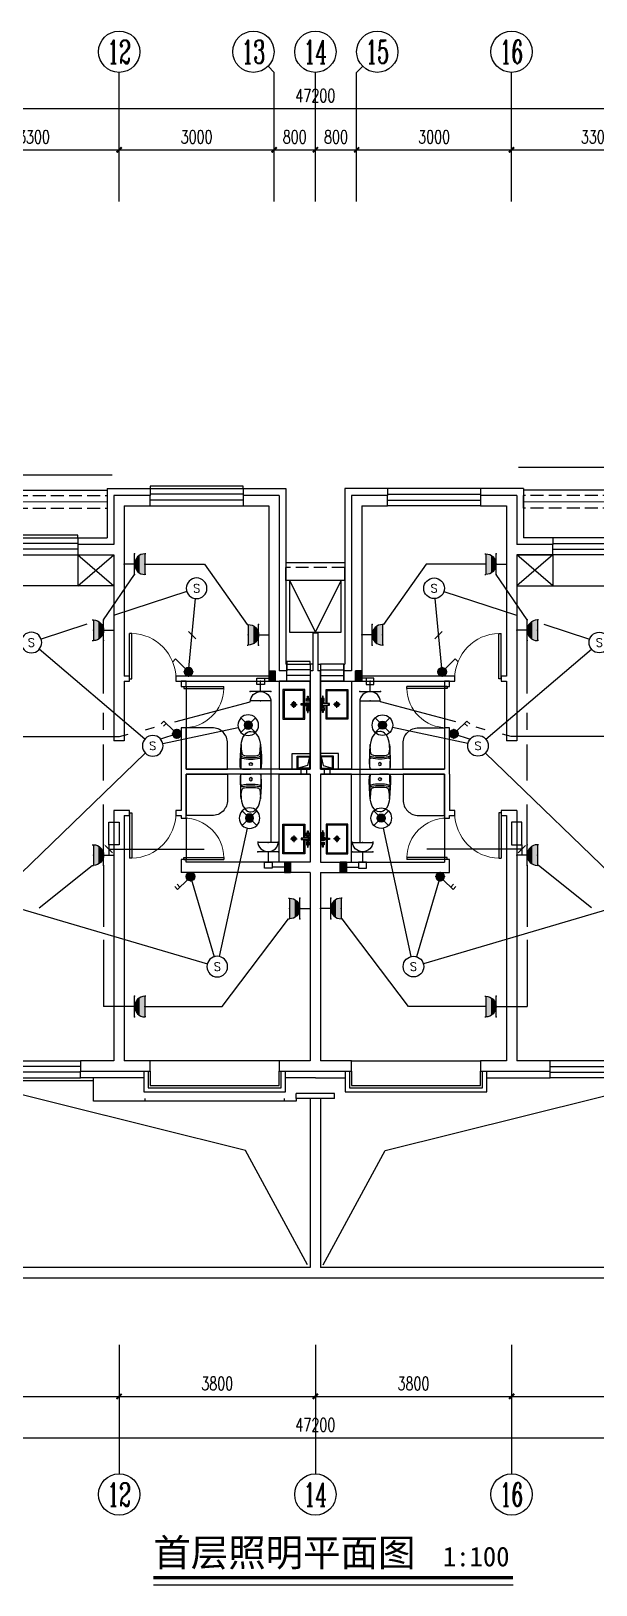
# Model space of a CAD drawing. Extents: x 4483434 to 4539506, y -104156 to -74067.
# Drawn here: x 4505272 to 4516212, y -104156 to -74067 of the extents above; entities that cross this region are included whole.
import ezdxf
from ezdxf.enums import TextEntityAlignment as Align

# ---------------------------------------------------------------- set-up
doc = ezdxf.new("R2010")
doc.units = 0
doc.header["$LTSCALE"] = 1000
doc.header["$MEASUREMENT"] = 0
doc.linetypes.add('DASH', pattern=[0.35, 0.25, -0.1])
for name, color, linetype in [('EQUIP-动力', 3, 'Continuous'), ('EQUIP-照明', 3, 'Continuous'), ('LAYER1', 4, 'Continuous'), ('LAYER2', 7, 'Continuous'), ('LVTRY', 7, 'Continuous'), ('SURFACE', 6, 'Continuous'), ('TEL_TEXT', 7, 'Continuous'), ('图层1', 7, 'Continuous'), ('图层7', 7, 'Continuous'), ('平面线脚剖', 31, 'Continuous'), ('看线', 140, 'Continuous')]:
    doc.layers.add(name, color=color, linetype=linetype)
doc.styles.add('_TCH_AXIS', font='COMPLEX', dxfattribs={"bigfont": 'GBCBIG'})
doc.styles.add('_TCH_DIM_T3', font='SIMPLEX', dxfattribs={"width": 0.705882, "bigfont": 'GBCBIG'})
doc.styles.add('_TEL_ATTDEF', font='simplex.shx', dxfattribs={"width": 0.8, "height": 3, "bigfont": 'hztxt.shx'})
doc.styles.add('_TEL_DIM', font='SIMPLEX', dxfattribs={"width": 0.8, "height": 3.5, "bigfont": 'HZTXT'})
doc.styles.get("Standard").update_dxf_attribs({"font": 'gbenor.shx', "bigfont": 'gbcbig.shx'})
doc.styles.add('宋体1.0', font='')
doc.styles.get('宋体1.0').set_extended_font_data('SimSun')

# ---------------------------------------------------------------- blocks, each defined once
blk = doc.blocks.new('jhgfjhj')
at = {"layer": '平面线脚剖'}
for points in [[(50, 8460), (0, 8460), (0, 7430), (50, 7430)], [(50, 5330), (0, 5330), (0, 4530), (50, 4530)], [(3280, 50), (3280, 0), (4280, 0), (4280, 450)], [(11480, 450), (11480, 400), (12680, 400), (12680, 450)], [(20580, 50), (20580, 0), (19580, 0), (19580, 450)], [(23510, 50), (23510, 0), (23280, 0), (23280, 50)]]:
    blk.add_lwpolyline(points, dxfattribs=at)
blk.add_lwpolyline([(50, 880), (0, 880), (0, 1680), (50, 1680)], close=True, dxfattribs=at)
at = {"layer": '看线', "color": 11}
for points in [[(3480, 11860), (3480, 11910), (1680, 11910), (1680, 11860)], [(7780, 11860), (7780, 11910), (8580, 11910), (8580, 11860)], [(16380, 11860), (16380, 11910), (15580, 11910), (15580, 11860)], [(22480, 11860), (22480, 11910), (20680, 11910), (20680, 11860)], [(4880, 10910), (4880, 10960), (6580, 10960), (6580, 10910)], [(19280, 10910), (19280, 10960), (17580, 10960), (17580, 10910)], [(23780, 8460), (23780, 8510), (23330, 8510), (23330, 8460)], [(50, 7330), (0, 7330), (0, 6730), (50, 6730)], [(50, 6030), (0, 6030), (0, 5430), (50, 5430)], [(0, 880), (0, 0), (3280, 0)], [(11480, 400), (4280, 400)], [(12680, 400), (19580, 400)], [(23280, 0), (20580, 0)]]:
    blk.add_lwpolyline(points, dxfattribs=at)
blk = doc.blocks.new('20190804-秦皇岛紫金湾$0$紫金湾户型平面08.02$0$rhedjrjedj')
at = {"layer": 'LVTRY'}
for p, q in [((36762, 108552, 0), (36789, 108637, 0)), ((36789, 108637, 0), (36817, 108684, 0)), ((36817, 108684, 0), (36852, 108723, 0)), ((36852, 108723, 0), (36881, 108743, 0)), ((36881, 108743, 0), (36918, 108756, 0)), ((36918, 108756, 0), (36942, 108758, 0)), ((36942, 108758, 0), (36988, 108749, 0)), ((36988, 108749, 0), (37025, 108728, 0)), ((37025, 108728, 0), (37059, 108694, 0)), ((37059, 108694, 0), (37091, 108644, 0)), ((37091, 108644, 0), (37113, 108587, 0)), ((36736, 108183, 0), (36755, 108497, 0)), ((36755, 108497, 0), (36762, 108552, 0)), ((37113, 108587, 0), (37125, 108529, 0)), ((37125, 108529, 0), (37128, 108503, 0)), ((37128, 108503, 0), (37137, 108422, 0)), ((37137, 108422, 0), (37146, 108285, 0)), ((36738, 108066, 0), (36736, 108183, 0)), ((36751, 108039, 0), (36738, 108066, 0)), ((36778, 108028, 0), (36751, 108039, 0)), ((37105, 108028, 0), (36778, 108028, 0)), ((36778, 108028, 0), (36942, 108028, 0)), ((37105, 108028, 0), (36942, 108028, 0)), ((37133, 108039, 0), (37105, 108028, 0)), ((37145, 108066, 0), (37133, 108039, 0)), ((37148, 108175, 0), (37145, 108066, 0)), ((37145, 108066, 0), (37145, 108066, 0)), ((37146, 108285, 0), (37148, 108175, 0))]:
    blk.add_line(p, q, dxfattribs=at)
blk.add_circle((36942, 108124, 0), 29.6, dxfattribs=at)
for centre, radius, start, end in [((41058, 108225, 0), 4312, 176.3006, 182.4712), ((37855, 108497, 0), 1100, 179.6519, 188.297), ((36826, 108349, 0), 60, 190.4701, 264.6079), ((37057, 108349, 0), 60, 275.3921, 349.5299), ((36028, 108497, 0), 1100, 351.703, 0.3481), ((32825, 108225, 0), 4312, 357.5288, 3.6994), ((36763, 108221, 0), 18.2, 73.3813, 156.4724), ((36770, 108246, 0), 24.1, 62.2033, 161.9404), ((36918, 108822, 0), 602, 255.6185, 272.2533), ((36918, 108802, 0), 552, 255.6185, 272.4575), ((36950, 109661, 0), 1378, 264.6079, 269.6591), ((36933, 109661, 0), 1378, 270.3409, 275.3921), ((36965, 108802, 0), 552, 267.5425, 284.3815), ((36965, 108822, 0), 602, 267.7467, 284.3815), ((37114, 108246, 0), 24.1, 18.0596, 117.7967), ((37120, 108221, 0), 18.2, 23.5276, 106.6187)]:
    blk.add_arc(centre, radius, start, end, dxfattribs=at)
blk = doc.blocks.new('20190804-秦皇岛紫金湾$0$紫金湾户型平面08.02$0$A$C7AA55481')
for points in [[(0, 0), (0, 350), (300, 350), (300, 0)], [(0, 0), (0, 250), (250, 250), (250, 0)], [(15, 15), (15, 235), (235, 235), (235, 15)]]:
    blk.add_lwpolyline(points, close=True)
blk.add_lwpolyline([(235, 15), (68, 54), (15, 235)])
blk = doc.blocks.new('YQB08132737')
at = {"layer": 'LVTRY'}
for p, q in [((-67, 211), (59, 211)), ((-4, 147), (-4, 274))]:
    blk.add_line(p, q, dxfattribs=at)
for points in [[(13, 421), (288, 421), (288, 0), (-288, 0), (-288, 421), (-16, 421)], [(13, 400), (266, 400), (266, 21), (-266, 21), (-266, 400), (-16, 400)], [(13, 449), (31, 449), (31, 519), (-35, 519), (-35, 449), (-16, 449)], [(13, 454), (26, 454), (26, 513), (-30, 513), (-30, 454), (-16, 454)]]:
    blk.add_lwpolyline(points, dxfattribs=at)
for points in [[(-160, 490), (-87, 490), (-87, 477), (-160, 477)], [(-63, 510), (-63, 459), (-118, 459), (-118, 510)], [(13, 354), (13, 496), (-16, 496), (-16, 354)], [(60, 510), (60, 459), (114, 459), (114, 510)], [(156, 490), (84, 490), (84, 477), (156, 477)]]:
    blk.add_lwpolyline(points, close=True, dxfattribs=at)
for centre, radius in [((-94, 483, 0), 6.49), ((-1, 367), 8.4), ((90, 483, 0), 6.49), ((-4, 211), 42.1), ((-4, 211), 23.7)]:
    blk.add_circle(centre, radius, dxfattribs=at)
blk = doc.blocks.new('_ArchTick')
at = {"color": 0, "linetype": 'ByBlock', "const_width": 0.4}
blk.add_lwpolyline([(-0.5, -0.5), (0.5, 0.5)], dxfattribs=at)
blk = doc.blocks.new('$equip$00001238')
for p, q in [((0.497, 0.95), (-0.497, 0.95)), ((0.5, 0.5), (-0.5, 0.5)), ((0, 0.5), (0, 0))]:
    blk.add_line(p, q)
blk.add_arc((0, 1), 0.5, 180, 0)
for p in [(0, 0.95), (-0.5, 0.5), (0, 0), (0.5, 0.5)]:
    blk.add_point(p)
at = {"flags": 9}
blk.add_attdef('A', (0, 0), '', height=0.00002, dxfattribs=at)
blk = doc.blocks.new('M')
at = {"layer": 'LAYER2', "color": 3}
for p, q in [((768307, 402424), (768307, 402544)), ((768307, 402544), (768457, 402544)), ((768457, 402424), (768307, 402424)), ((768457, 402544), (768457, 402424))]:
    blk.add_line(p, q, dxfattribs=at)
blk = doc.blocks.new('$equip$00001838')
blk.add_circle((0, 0), 0.5)
at = {"color": 7, "style": '_TEL_DIM'}
blk.add_attdef('$TEXT$', text='', height=0.4, dxfattribs=at).set_placement((0, 0), align=Align.MIDDLE_CENTER)
at = {"color": 7, "style": '_TEL_DIM', "flags": 1}
blk.add_attdef('A', text='', height=0.00002, dxfattribs=at).set_placement((0, 0), align=Align.MIDDLE_CENTER)
blk = doc.blocks.new('$equip$00001149')
for p, q in [((-0.354, 0.354), (0.354, -0.354)), ((0.354, 0.354), (-0.354, -0.354))]:
    blk.add_line(p, q)
for radius in [0.5, 0.2]:
    blk.add_circle((0, 0), radius)
for points in [[(-0.173, 0.1), (0.173, 0.1), (-0.2, 0), (0.2, 0)], [(-0.173, -0.1), (0.173, -0.1), (-0.2, 0), (0.2, 0)], [(-0.1, 0.173), (0.1, 0.173), (-0.173, 0.1), (0.173, 0.1)], [(0, 0.2), (0, 0.2), (-0.1, 0.173), (0.1, 0.173)], [(-0.1, -0.173), (0.1, -0.173), (-0.173, -0.1), (0.173, -0.1)], [(0, -0.2), (0, -0.2), (-0.1, -0.173), (0.1, -0.173)]]:
    blk.add_solid(points)
at = {"flags": 9}
blk.add_attdef('A', (0, 0), '', height=0.00002, dxfattribs=at)
blk = doc.blocks.new('$equip$00001962')
for p, q in [((0.147, 0.356), (0.625, 0.833)), ((0.625, 0.833), (0.766, 0.692))]:
    blk.add_line(p, q)
blk.add_circle((0, 0.208), 0.208)
for p in [(-0.208, 0.208), (0, 0.417), (0, 0), (0.208, 0.208)]:
    blk.add_point(p)
for points in [[(-0.18, 0.313), (0.18, 0.313), (-0.208, 0.208), (0.208, 0.208)], [(-0.18, 0.104), (0.18, 0.104), (-0.208, 0.208), (0.208, 0.208)], [(-0.104, 0.389), (0.104, 0.389), (-0.18, 0.313), (0.18, 0.313)], [(-0.104, 0.028), (0.104, 0.028), (-0.18, 0.104), (0.18, 0.104)], [(0, 0.417), (0, 0.417), (-0.104, 0.389), (0.104, 0.389)], [(0, 0), (0, 0), (-0.104, 0.028), (0.104, 0.028)]]:
    blk.add_solid(points)
at = {"layer": 'TEL_TEXT', "style": '_TEL_DIM', "flags": 1}
blk.add_attdef('A', text='', height=0.00002, dxfattribs=at).set_placement((0, 0), align=Align.MIDDLE_CENTER)
blk = doc.blocks.new('$equip$00001963')
for p, q in [((0.147, 0.356), (0.625, 0.833)), ((0.625, 0.833), (0.766, 0.692)), ((0.512, 0.72), (0.653, 0.579))]:
    blk.add_line(p, q)
blk.add_circle((0, 0.208), 0.208)
for p in [(-0.208, 0.208), (0, 0.417), (0, 0), (0.208, 0.208)]:
    blk.add_point(p)
for points in [[(-0.18, 0.313), (0.18, 0.313), (-0.208, 0.208), (0.208, 0.208)], [(-0.18, 0.104), (0.18, 0.104), (-0.208, 0.208), (0.208, 0.208)], [(-0.104, 0.389), (0.104, 0.389), (-0.18, 0.313), (0.18, 0.313)], [(-0.104, 0.028), (0.104, 0.028), (-0.18, 0.104), (0.18, 0.104)], [(0, 0.417), (0, 0.417), (-0.104, 0.389), (0.104, 0.389)], [(0, 0), (0, 0), (-0.104, 0.028), (0.104, 0.028)]]:
    blk.add_solid(points)
at = {"layer": 'TEL_TEXT', "style": '_TEL_DIM', "flags": 1}
blk.add_attdef('A', text='', height=0.00002, dxfattribs=at).set_placement((0, 0), align=Align.MIDDLE_CENTER)
blk = doc.blocks.new('$equip$00001237')
for p, q in [((-0.5, 1.05), (-0.5, 1)), ((-0.5, 1), (0.5, 1)), ((0.5, 1.05), (0.5, 1)), ((0.5, 0.5), (-0.5, 0.5)), ((0, 0.5), (0, 0))]:
    blk.add_line(p, q)
blk.add_arc((0, 1), 0.5, 180, 0)
for p in [(0, 1), (-0.5, 0.5), (0, 0), (0.5, 0.5)]:
    blk.add_point(p)
for points in [[(0.433, 0.75), (-0.433, 0.75), (0.5, 1), (-0.5, 1)], [(0.25, 0.567), (-0.25, 0.567), (0.433, 0.75), (-0.433, 0.75)], [(0, 0.5), (0, 0.5), (0.25, 0.567), (-0.25, 0.567)]]:
    blk.add_solid(points)
at = {"flags": 9}
blk.add_attdef('A', (0, 0), '', height=0.00002, dxfattribs=at)
blk = doc.blocks.new('$TCHSYS$WIN2D')
for p, q in [((-0.5, 0.5), (0.5, 0.5)), ((0.5, 0.167), (-0.5, 0.167)), ((0.5, -0.167), (-0.5, -0.167)), ((-0.5, -0.5), (0.5, -0.5))]:
    blk.add_line(p, q)
blk = doc.blocks.new('$TCHSYS$DOOR2D')
for p, q in [((0.45, 0.975), (0.5, 0.975)), ((0.45, 0), (0.45, 0.975)), ((0.5, 0), (0.5, 0.975)), ((0.5, 0), (0.45, 0))]:
    blk.add_line(p, q)
at = {"lineweight": 13}
blk.add_arc((0.475, 0), 0.975, 91.4693, 180, dxfattribs=at)
blk = doc.blocks.new('20190804-秦皇岛紫金湾$0$紫金湾户型平面08.02$0$$WINLIB2D$00000001')
at = {"color": 0}
for points in [[(-0.5, 0.5), (-0.5, -0.5)], [(-0.5, 0.5), (0.5, 0.5)], [(0.5, 0.167), (-0.5, 0.167)], [(0.5, -0.5), (0.5, 0.5)], [(0.5, -0.167), (-0.5, -0.167)], [(-0.5, -0.5), (0.5, -0.5)]]:
    blk.add_lwpolyline(points, dxfattribs=at)

msp = doc.modelspace()

# ---------------------------------------------------------------- hatches: boundary and pattern name
at = {"layer": '图层1'}
for points in [[(4509878, -86658), (4509998, -86658), (4509998, -86458), (4509878, -86458)], [(4511678, -86658), (4511558, -86658), (4511558, -86458), (4511678, -86458)], [(4510178, -90358), (4510298, -90358), (4510298, -90158), (4510178, -90158)], [(4511378, -90358), (4511258, -90358), (4511258, -90158), (4511378, -90158)]]:
    msp.add_hatch(color=7, dxfattribs=at).paths.add_polyline_path(points)

# ---------------------------------------------------------------- linework, layer by layer
at = {"color": 7}
for p, q in [((4506978, -77367), (4506978, -74867)), ((4509861, -74750), (4509978, -74867)), ((4509978, -77367), (4509978, -74867)), ((4510778, -77367), (4510778, -74867)), ((4511695, -74750), (4511578, -74867)), ((4511578, -77367), (4511578, -74867)), ((4514578, -77367), (4514578, -74867)), ((4487178, -75567), (4534378, -75567)), ((4506978, -77367), (4506978, -76117)), ((4506978, -77367), (4506978, -76117)), ((4509978, -77367), (4509978, -76117)), ((4509978, -77367), (4509978, -76117)), ((4510778, -77367), (4510778, -76117)), ((4510778, -77367), (4510778, -76117)), ((4511578, -77367), (4511578, -76117)), ((4511578, -77367), (4511578, -76117)), ((4514578, -77367), (4514578, -76117)), ((4514578, -77367), (4514578, -76117)), ((4503678, -76367), (4506978, -76367)), ((4506978, -76367), (4509978, -76367)), ((4509978, -76367), (4510778, -76367)), ((4510778, -76367), (4511578, -76367)), ((4511578, -76367), (4514578, -76367)), ((4514578, -76367), (4517878, -76367)), ((4507578, -83058), (4506878, -83058)), ((4506878, -83058), (4506878, -84008)), ((4507078, -83258), (4507578, -83258)), ((4507078, -83258), (4507078, -84108)), ((4507578, -83258), (4507578, -83058)), ((4510078, -83058), (4509378, -83058)), ((4509378, -83058), (4509378, -83258)), ((4509378, -83258), (4509878, -83258)), ((4509878, -83258), (4509878, -86558)), ((4510078, -83058), (4510078, -86458)), ((4512178, -83058), (4511478, -83058)), ((4511478, -83058), (4511478, -86458)), ((4511678, -83258), (4512178, -83258)), ((4511678, -83258), (4511678, -86558)), ((4512178, -83258), (4512178, -83058)), ((4514678, -83058), (4513978, -83058)), ((4513978, -83058), (4513978, -83258)), ((4513978, -83258), (4514478, -83258)), ((4514478, -83258), (4514478, -84108)), ((4514678, -83058), (4514678, -84008)), ((4506878, -84008), (4506178, -84008)), ((4506178, -84008), (4506178, -84208)), ((4506178, -84808), (4506878, -84208)), ((4506178, -84208), (4506878, -84808)), ((4506178, -84208), (4506178, -84808)), ((4506178, -84208), (4506878, -84208)), ((4506878, -84208), (4506878, -86558)), ((4507078, -84108), (4507078, -86558)), ((4514478, -84108), (4514478, -86558)), ((4515378, -84008), (4514678, -84008)), ((4515378, -84808), (4514678, -84208)), ((4515378, -84208), (4514678, -84808)), ((4514678, -84208), (4515378, -84208)), ((4514678, -84208), (4514678, -86558)), ((4515378, -84208), (4515378, -84008)), ((4515378, -84208), (4515378, -84808)), ((4510208, -84358), (4511348, -84358)), ((4510728, -85728), (4510728, -86458)), ((4510828, -85728), (4510728, -85728)), ((4510828, -85728), (4510828, -86458)), ((4506878, -86558), (4506878, -87808)), ((4507178, -86558), (4507078, -86558)), ((4507178, -86658), (4507178, -86558)), ((4509878, -86558), (4508078, -86558)), ((4508078, -86558), (4508078, -86658)), ((4510228, -86458), (4510078, -86458)), ((4510228, -86658), (4510228, -86458)), ((4510728, -86458), (4510678, -86458)), ((4510678, -86458), (4510678, -86658)), ((4510878, -86458), (4510828, -86458)), ((4510878, -86658), (4510878, -86458)), ((4511478, -86458), (4511328, -86458)), ((4511328, -86458), (4511328, -86658)), ((4513478, -86558), (4511678, -86558)), ((4513478, -86658), (4513478, -86558)), ((4514478, -86558), (4514378, -86558)), ((4514378, -86558), (4514378, -86658)), ((4514678, -86558), (4514678, -87808)), ((4507078, -86658), (4507178, -86658)), ((4507078, -86658), (4507078, -87808)), ((4508078, -86658), (4509978, -86658)), ((4508178, -86658), (4508178, -86758)), ((4508278, -86658), (4508178, -86658)), ((4508178, -86758), (4508278, -86758)), ((4508278, -86758), (4508278, -86658)), ((4508278, -86758), (4508278, -87558)), ((4509978, -86658), (4510228, -86658)), ((4510678, -86658), (4510678, -88358)), ((4510878, -86658), (4510878, -88358)), ((4511328, -86658), (4511578, -86658)), ((4511578, -86658), (4513478, -86658)), ((4513278, -86658), (4513278, -86758)), ((4513378, -86658), (4513278, -86658)), ((4513278, -86758), (4513278, -87558)), ((4513278, -86758), (4513378, -86758)), ((4513378, -86758), (4513378, -86658)), ((4514378, -86658), (4514478, -86658)), ((4514478, -86658), (4514478, -87808)), ((4508278, -87558), (4508178, -87558)), ((4508178, -87558), (4508178, -88458)), ((4508278, -88358), (4508278, -87558)), ((4513378, -87558), (4513278, -87558)), ((4513278, -87558), (4513278, -88358)), ((4513378, -88458), (4513378, -87558)), ((4507078, -87808), (4506878, -87808)), ((4514678, -87808), (4514478, -87808)), ((4508178, -88458), (4508178, -89158)), ((4510678, -88358), (4508278, -88358)), ((4510678, -88458), (4508278, -88458)), ((4508278, -88458), (4508278, -89258)), ((4510498, -88358), (4510498, -88458)), ((4510608, -88358), (4510608, -88458)), ((4510678, -88458), (4510678, -90158)), ((4510878, -88358), (4513278, -88358)), ((4510878, -88458), (4513278, -88458)), ((4510878, -88458), (4510878, -90158)), ((4510948, -88358), (4510948, -88458)), ((4511058, -88358), (4511058, -88458)), ((4513278, -88458), (4513278, -89258)), ((4513378, -88458), (4513378, -89158)), ((4507178, -89158), (4506878, -89158)), ((4506878, -89158), (4506878, -94008)), ((4507078, -89258), (4507178, -89258)), ((4507078, -89258), (4507078, -94008)), ((4507178, -89258), (4507178, -89158)), ((4508178, -89158), (4508078, -89158)), ((4508078, -89158), (4508078, -89258)), ((4508078, -89258), (4508178, -89258)), ((4508178, -89258), (4508178, -89308)), ((4508178, -89308), (4508278, -89308)), ((4508278, -89308), (4508278, -89258)), ((4508278, -89308), (4508278, -90108)), ((4513278, -89258), (4513278, -89308)), ((4513278, -89308), (4513278, -90108)), ((4513278, -89308), (4513378, -89308)), ((4513478, -89158), (4513378, -89158)), ((4513378, -89258), (4513478, -89258)), ((4513378, -89308), (4513378, -89258)), ((4513478, -89258), (4513478, -89158)), ((4514678, -89158), (4514378, -89158)), ((4514378, -89158), (4514378, -89258)), ((4514378, -89258), (4514478, -89258)), ((4514478, -89258), (4514478, -94008)), ((4514678, -89158), (4514678, -94008)), ((4508278, -90108), (4508178, -90108)), ((4508178, -90108), (4508178, -90358)), ((4508278, -90158), (4508278, -90108)), ((4510678, -90158), (4508278, -90158)), ((4510878, -90158), (4513278, -90158)), ((4513378, -90108), (4513278, -90108)), ((4513278, -90108), (4513278, -90158)), ((4513378, -90358), (4513378, -90108)), ((4510678, -90358), (4508178, -90358)), ((4510678, -90358), (4510678, -94008)), ((4510878, -90358), (4513378, -90358)), ((4510878, -90358), (4510878, -94008)), ((4506878, -94008), (4506228, -94008)), ((4506228, -94008), (4506228, -94208)), ((4507578, -94008), (4507078, -94008)), ((4507578, -94208), (4507578, -94008)), ((4510078, -94008), (4507578, -94008)), ((4510678, -94008), (4510078, -94008)), ((4510078, -94008), (4510078, -94208)), ((4511478, -94008), (4510878, -94008)), ((4511478, -94208), (4511478, -94008)), ((4511478, -94008), (4513978, -94008)), ((4514478, -94008), (4513978, -94008)), ((4513978, -94008), (4513978, -94208)), ((4515328, -94008), (4514678, -94008)), ((4515328, -94208), (4515328, -94008)), ((4506228, -94208), (4506978, -94208)), ((4506978, -94208), (4507578, -94208)), ((4510078, -94208), (4510778, -94208)), ((4510778, -94208), (4511478, -94208)), ((4513978, -94208), (4514578, -94208)), ((4514578, -94208), (4515328, -94208)), ((4511148, -94638), (4510408, -94638)), ((4510408, -94738), (4510408, -94638)), ((4511148, -94738), (4510408, -94738)), ((4510678, -94738), (4510678, -98008)), ((4510878, -94738), (4510678, -94738)), ((4510878, -94738), (4510878, -98008)), ((4511148, -94738), (4511148, -94638)), ((4510678, -98008), (4502140, -98008)), ((4519416, -98008), (4510878, -98008)), ((4502140, -98208), (4510778, -98208)), ((4510778, -98208), (4519416, -98208)), ((4506978, -99505), (4506978, -102005)), ((4506978, -99505), (4506978, -100755)), ((4506978, -99505), (4506978, -100755)), ((4510778, -99505), (4510778, -102005)), ((4510778, -99505), (4510778, -100755)), ((4510778, -99505), (4510778, -100755)), ((4514578, -99505), (4514578, -102005)), ((4514578, -99505), (4514578, -100755)), ((4514578, -99505), (4514578, -100755)), ((4502178, -100505), (4506978, -100505)), ((4506978, -100505), (4510778, -100505)), ((4510778, -100505), (4514578, -100505)), ((4514578, -100505), (4519378, -100505)), ((4487178, -101305), (4534378, -101305))]:
    msp.add_line(p, q, dxfattribs=at)
at = {"color": 7, "linetype": 'DASH'}
for p, q in [((4503908, -83058), (4506748, -83058)), ((4503908, -83308), (4506748, -83308)), ((4506748, -83058), (4506748, -83308)), ((4517648, -83058), (4514808, -83058)), ((4514808, -83308), (4514808, -83058)), ((4517648, -83308), (4514808, -83308)), ((4511348, -84458), (4510208, -84458)), ((4510208, -84708), (4510208, -84458)), ((4511348, -84708), (4511348, -84458)), ((4511348, -84708), (4510208, -84708))]:
    msp.add_line(p, q, dxfattribs=at)
at = {"color": 7}
for points in [[(4503908, -82958), (4506748, -82958)], [(4517648, -82958), (4514808, -82958)], [(4510278, -84708), (4510778, -85708), (4511278, -84708)], [(4510628, -97958), (4509424, -95743), (4503978, -94388)], [(4507458, -94208), (4507458, -94608), (4510198, -94608), (4510198, -94208)], [(4507538, -94208), (4507538, -94528), (4510118, -94528), (4510118, -94208)], [(4507578, -94208), (4507578, -94488), (4510078, -94488), (4510078, -94208)], [(4510928, -97958), (4512132, -95743), (4517578, -94388)], [(4511358, -94208), (4511358, -94608), (4514098, -94608), (4514098, -94208)], [(4511438, -94208), (4511438, -94528), (4514018, -94528), (4514018, -94208)], [(4511478, -94208), (4511478, -94488), (4513978, -94488), (4513978, -94208)], [(4507641, -104156), (4514609, -104156)]]:
    msp.add_lwpolyline(points, dxfattribs=at)
for points, const_width in [([(4503908, -83183), (4506748, -83183)], 20), ([(4517648, -83183), (4514808, -83183)], 20), ([(4507641, -104016), (4514609, -104016)], 70)]:
    msp.add_lwpolyline(points, dxfattribs=dict(at, const_width=const_width))
for points in [[(4506878, -84208), (4506878, -84808), (4503678, -84808), (4503678, -84208)], [(4514678, -84208), (4514678, -84808), (4517878, -84808), (4517878, -84208)], [(4510278, -85708), (4511278, -85708), (4511278, -84708), (4510278, -84708)], [(4510678, -86658), (4510078, -86658), (4510078, -88358), (4510678, -88358)], [(4510878, -86658), (4511478, -86658), (4511478, -88358), (4510878, -88358)], [(4510678, -90158), (4510078, -90158), (4510078, -88458), (4510678, -88458)], [(4510878, -90158), (4511478, -90158), (4511478, -88458), (4510878, -88458)]]:
    msp.add_lwpolyline(points, close=True, dxfattribs=at)
for points in [[(4508278, -88358), (4509078, -88358), (4509078, -87858, 0.414214), (4508778, -87558), (4508278, -87558), (4508278, -88358)], [(4513278, -88358), (4512478, -88358), (4512478, -87858, -0.414214), (4512778, -87558), (4513278, -87558), (4513278, -88358)], [(4508278, -88458), (4509078, -88458), (4509078, -88958, -0.414214), (4508778, -89258), (4508278, -89258), (4508278, -88458)], [(4513278, -88458), (4512478, -88458), (4512478, -88958, 0.414214), (4512778, -89258), (4513278, -89258), (4513278, -88458)]]:
    msp.add_lwpolyline(points, format="xyb", dxfattribs=at)
for centre in [(4506978, -74467), (4509578, -74467), (4510778, -74467), (4511978, -74467), (4514578, -74467), (4506978, -102405), (4510778, -102405), (4514578, -102405)]:
    msp.add_circle(centre, 400, dxfattribs=at)
at = {"layer": 'SURFACE'}
for p, q in [((4506748, -82928), (4507578, -82928)), ((4506748, -82928), (4506748, -83878)), ((4507578, -82928), (4507578, -83058)), ((4509378, -82928), (4509378, -83058)), ((4509378, -82928), (4510208, -82928)), ((4510208, -82928), (4510208, -86328)), ((4512178, -82928), (4511348, -82928)), ((4511348, -82928), (4511348, -86328)), ((4512178, -82928), (4512178, -83058)), ((4513978, -82928), (4513978, -83058)), ((4514808, -82928), (4513978, -82928)), ((4514808, -82928), (4514808, -83878)), ((4506178, -83878), (4506178, -84008)), ((4506178, -83878), (4506748, -83878)), ((4515378, -83878), (4514808, -83878)), ((4515378, -83878), (4515378, -84008)), ((4510228, -86328), (4510208, -86328)), ((4510228, -86328), (4510228, -86458)), ((4510678, -86328), (4510678, -86458)), ((4510728, -86328), (4510678, -86328)), ((4510828, -86328), (4510878, -86328)), ((4510878, -86328), (4510878, -86458)), ((4511328, -86328), (4511328, -86458)), ((4511328, -86328), (4511348, -86328)), ((4506228, -94338), (4506228, -94208)), ((4506978, -94338), (4506228, -94338)), ((4507458, -94338), (4506978, -94338)), ((4510778, -94338), (4510198, -94338)), ((4510778, -94338), (4511358, -94338)), ((4514098, -94338), (4514578, -94338)), ((4514578, -94338), (4515328, -94338)), ((4515328, -94338), (4515328, -94208))]:
    msp.add_line(p, q, dxfattribs=at)
at = {"layer": 'TEL_TEXT', "color": 0}
for p, q in [((4506842, -82669), (4502703, -82669)), ((4514714, -82514), (4518853, -82514)), ((4508319, -85695), (4508461, -85836)), ((4513237, -85695), (4513095, -85836)), ((4506707, -89835), (4506849, -89977)), ((4506778, -89906), (4508622, -89906)), ((4514778, -89906), (4512934, -89906)), ((4514849, -89835), (4514707, -89977))]:
    msp.add_line(p, q, dxfattribs=at)
at = {"layer": '图层1', "color": 4}
for p, q in [((4507478, -84390), (4508633, -84390)), ((4508633, -84390), (4509458, -85558)), ((4512923, -84390), (4512098, -85558)), ((4514078, -84390), (4512923, -84390)), ((4506678, -85471), (4507278, -84590)), ((4514878, -85471), (4514278, -84590)), ((4508288, -84920), (4506885, -85380)), ((4508321, -86474), (4508459, -85057)), ((4513235, -86474), (4513097, -85057)), ((4513268, -84920), (4514671, -85380)), ((4506354, -85555), (4505468, -85845)), ((4515202, -85555), (4516088, -85845)), ((4507476, -87778), (4505430, -86037)), ((4506678, -86894), (4506678, -85871)), ((4514080, -87778), (4516126, -86037)), ((4514878, -86894), (4514878, -85871)), ((4509793, -86598), (4509878, -86598)), ((4511763, -86598), (4511678, -86598)), ((4508059, -87444), (4509518, -87058)), ((4509918, -87058), (4509918, -89778)), ((4511638, -87058), (4511638, -89778)), ((4513497, -87444), (4512038, -87058)), ((4506678, -87597), (4506678, -87269)), ((4507486, -87595), (4507664, -87548)), ((4507823, -87866), (4509283, -87550)), ((4513733, -87866), (4512273, -87550)), ((4514070, -87595), (4513892, -87548)), ((4514878, -87597), (4514878, -87269)), ((4503278, -87728), (4506985, -87728)), ((4506985, -87728), (4507153, -87683)), ((4508095, -87677), (4507780, -87778)), ((4513461, -87677), (4513776, -87778)), ((4514571, -87728), (4514403, -87683)), ((4518278, -87728), (4514571, -87728)), ((4504672, -90769), (4507484, -88047)), ((4506678, -88577), (4506678, -87883)), ((4516884, -90769), (4514072, -88047)), ((4514878, -88577), (4514878, -87883)), ((4506678, -89823), (4506678, -89046)), ((4514878, -89823), (4514878, -89046)), ((4508920, -91987), (4509461, -89503)), ((4512636, -91987), (4512095, -89503)), ((4506778, -89825), (4506778, -90023)), ((4514778, -89825), (4514778, -90023)), ((4505430, -91047), (4506458, -90223)), ((4506678, -90223), (4506678, -91413)), ((4510178, -90258), (4509940, -90258)), ((4511378, -90258), (4511616, -90258)), ((4514878, -90223), (4514878, -91413)), ((4516126, -91047), (4515098, -90223)), ((4508361, -90441), (4508821, -91991)), ((4513195, -90441), (4512735, -91991)), ((4504720, -90964), (4508686, -92127)), ((4516836, -90964), (4512870, -92127)), ((4508972, -92958), (4510258, -91258)), ((4512584, -92958), (4511298, -91258)), ((4506678, -91663), (4506678, -92958)), ((4514878, -91663), (4514878, -92958)), ((4507078, -92958), (4506678, -92958)), ((4507478, -92958), (4508972, -92958)), ((4514078, -92958), (4512584, -92958)), ((4514478, -92958), (4514878, -92958))]:
    msp.add_line(p, q, dxfattribs=at)
at = {"layer": '图层1', "color": 7}
for p, q in [((4509878, -86458), (4509878, -86658)), ((4509878, -86458), (4509998, -86458)), ((4509878, -86458), (4509998, -86458)), ((4509998, -86658), (4509998, -86458)), ((4509998, -86458), (4509998, -86658)), ((4511558, -86658), (4511558, -86458)), ((4511678, -86458), (4511558, -86458)), ((4511558, -86458), (4511558, -86658)), ((4511678, -86458), (4511558, -86458)), ((4511678, -86458), (4511678, -86658)), ((4509878, -86658), (4509998, -86658)), ((4509878, -86658), (4509998, -86658)), ((4511678, -86658), (4511558, -86658)), ((4511678, -86658), (4511558, -86658)), ((4510178, -90158), (4510178, -90358)), ((4510178, -90158), (4510298, -90158)), ((4510178, -90158), (4510298, -90158)), ((4510298, -90358), (4510298, -90158)), ((4510298, -90158), (4510298, -90358)), ((4511258, -90358), (4511258, -90158)), ((4511378, -90158), (4511258, -90158)), ((4511258, -90158), (4511258, -90358)), ((4511378, -90158), (4511258, -90158)), ((4511378, -90158), (4511378, -90358)), ((4510178, -90358), (4510298, -90358)), ((4510178, -90358), (4510298, -90358)), ((4511378, -90358), (4511258, -90358)), ((4511378, -90358), (4511258, -90358))]:
    msp.add_line(p, q, dxfattribs=at)
at = {"layer": '图层7', "color": 3}
for p, q in [((4506778, -89825), (4506778, -89385)), ((4506778, -89385), (4506978, -89385)), ((4506978, -89385), (4506978, -89825)), ((4514778, -89385), (4514578, -89385)), ((4514578, -89385), (4514578, -89825)), ((4514778, -89825), (4514778, -89385)), ((4506978, -89825), (4506778, -89825)), ((4514578, -89825), (4514778, -89825))]:
    msp.add_line(p, q, dxfattribs=at)

# ---------------------------------------------------------------- block references
at = {"color": 7}
for name, p, xscale, yscale, zscale in [('_ArchTick', (4506978, -76367), 100, 100, 100), ('_ArchTick', (4509978, -76367), 100, 100, 100), ('_ArchTick', (4510778, -76367), 100, 100, 100), ('_ArchTick', (4511578, -76367), 100, 100, 100), ('_ArchTick', (4514578, -76367), 100, 100, 100), ('$TCHSYS$WIN2D', (4505328, -84043), 1700, -330, 330), ('$TCHSYS$DOOR2D', (4513928, -89208), 900, -900, 100), ('_ArchTick', (4506978, -100505), 100, 100, 100), ('_ArchTick', (4510778, -100505), 100, 100, 100), ('_ArchTick', (4514578, -100505), 100, 100, 100)]:
    msp.add_blockref(name, p, dxfattribs=dict(at, xscale=xscale, yscale=yscale, zscale=zscale))
for name, p, xscale, yscale, zscale, rotation in [('_ArchTick', (4506978, -76367), 100, 100, 100, 180), ('_ArchTick', (4509978, -76367), 100, 100, 100, 180), ('_ArchTick', (4510778, -76367), 100, 100, 100, 180), ('_ArchTick', (4511578, -76367), 100, 100, 100, 180), ('_ArchTick', (4514578, -76367), 100, 100, 100, 180), ('$TCHSYS$WIN2D', (4508478, -83093), 1800, -330, 330, 359.9999999999978), ('$TCHSYS$WIN2D', (4513078, -83093), 1800, 330, 330, 180.0000000000022), ('$TCHSYS$WIN2D', (4516228, -84043), 1700, 330, 330, 180), ('$TCHSYS$DOOR2D', (4507628, -86608), 900, -900, 100, 180.0000000001645), ('$TCHSYS$DOOR2D', (4513928, -86608), 900, 900, 100, 359.9999999998355), ('20190804-秦皇岛紫金湾$0$紫金湾户型平面08.02$0$$WINLIB2D$00000001', (4510453, -86493), -450, 330, 330, 179.9999999998583), ('20190804-秦皇岛紫金湾$0$紫金湾户型平面08.02$0$$WINLIB2D$00000001', (4511103, -86493), -450, -330, 330, 1.417398e-10), ('$TCHSYS$DOOR2D', (4508228, -87158), -800, 800, 100, 270.0000000004447), ('$TCHSYS$DOOR2D', (4513328, -87158), -800, -800, 100, 269.9999999995257), ('$TCHSYS$DOOR2D', (4507628, -89208), 900, 900, 100, 180), ('$TCHSYS$DOOR2D', (4508228, -89708), 800, 800, 100, 270.0000000011205), ('$TCHSYS$DOOR2D', (4513328, -89708), 800, -800, 100, 269.9999999988794), ('$TCHSYS$WIN2D', (4505003, -94173), -2450.000313242039, -330, 330, 179.9999999999115), ('$TCHSYS$WIN2D', (4516553, -94173), -2450.000313242039, 330, 330, 8.8481e-11), ('_ArchTick', (4506978, -100505), 100, 100, 100, 180), ('_ArchTick', (4510778, -100505), 100, 100, 100, 180), ('_ArchTick', (4514578, -100505), 100, 100, 100, 180)]:
    msp.add_blockref(name, p, dxfattribs=dict(at, xscale=xscale, yscale=yscale, zscale=zscale, rotation=rotation))
for name, p in [('jhgfjhj', (4486898, -94788)), ('20190804-秦皇岛紫金湾$0$紫金湾户型平面08.02$0$rhedjrjedj', (4472586, -196386, 0))]:
    msp.add_blockref(name, p, dxfattribs=at)
at = {"color": 7, "xscale": -1}
for name, p, rotation in [('YQB08132737', (4510150, -87104), 270), ('20190804-秦皇岛紫金湾$0$紫金湾户型平面08.02$0$rhedjrjedj', (4472586, 19570, 0), 180)]:
    msp.add_blockref(name, p, dxfattribs=dict(at, rotation=rotation))
at = {"color": 7}
for name, p, rotation in [('YQB08132737', (4511406, -87104), 90), ('20190804-秦皇岛紫金湾$0$紫金湾户型平面08.02$0$rhedjrjedj', (4548970, 19570, 0), 180), ('YQB08132737', (4510150, -89712), 270)]:
    msp.add_blockref(name, p, dxfattribs=dict(at, rotation=rotation))
at = {"color": 7, "extrusion": (0, 0, -1), "zscale": -1}
msp.add_blockref('20190804-秦皇岛紫金湾$0$紫金湾户型平面08.02$0$rhedjrjedj', (-4548970, -196386, 0), dxfattribs=at)
at = {"color": 7, "extrusion": (0, 0, -1), "xscale": -1, "zscale": -1, "rotation": 270}
msp.add_blockref('20190804-秦皇岛紫金湾$0$紫金湾户型平面08.02$0$A$C7AA55481', (-4510678, -88358), dxfattribs=at)
at = {"color": 7, "extrusion": (0, 0, -1), "zscale": -1}
for name, p, rotation in [('20190804-秦皇岛紫金湾$0$紫金湾户型平面08.02$0$A$C7AA55481', (-4510878, -88358), 90), ('YQB08132737', (-4511406, -89712), 270)]:
    msp.add_blockref(name, p, dxfattribs=dict(at, rotation=rotation))
at = {"layer": 'EQUIP-动力', "color": 4, "yscale": 400, "zscale": 400}
for name, p, xscale, rotation in [('$equip$00001237', (4507078, -84390), 400, 270), ('$equip$00001237', (4514478, -84390), -400, 90), ('$equip$00001237', (4506878, -85671), -400, 90), ('$equip$00001237', (4509878, -85758), -400, 90), ('$equip$00001237', (4511678, -85758), 400, 270), ('$equip$00001237', (4514678, -85671), 400, 270), ('$equip$00001238', (4509718, -86658), -400, 180), ('$equip$00001238', (4511838, -86658), 400, 180), ('$equip$00001237', (4506878, -90023), -400, 90), ('$equip$00001237', (4514678, -90023), 400, 270), ('$equip$00001237', (4510678, -91058), -400, 90), ('$equip$00001237', (4510878, -91058), 400, 270), ('$equip$00001237', (4507078, -92958), 400, 270), ('$equip$00001237', (4514478, -92958), -400, 90)]:
    msp.add_blockref(name, p, dxfattribs=dict(at, xscale=xscale, rotation=rotation))
for p, xscale in [((4509863, -90158), 400), ((4511693, -90158), -400)]:
    msp.add_blockref('$equip$00001238', p, dxfattribs=dict(at, xscale=xscale))
at = {"layer": 'EQUIP-照明', "color": 4}
ref = msp.add_blockref('$equip$00001838', (4508478, -84858), dxfattribs=dict(at, xscale=-400, yscale=400, zscale=400))
ref.add_attrib('$TEXT$', 'S', dxfattribs={"layer": '0', "color": 7, "height": 160, "style": '_TEL_ATTDEF'}).set_placement((4508478, -84858), align=Align.MIDDLE_CENTER)
ref = msp.add_blockref('$equip$00001838', (4513078, -84858), dxfattribs=dict(at, xscale=400, yscale=400, zscale=400))
ref.add_attrib('$TEXT$', 'S', dxfattribs={"layer": '0', "color": 7, "height": 160, "style": '_TEL_ATTDEF'}).set_placement((4513078, -84858), align=Align.MIDDLE_CENTER)
ref = msp.add_blockref('$equip$00001838', (4505278, -85908), dxfattribs=dict(at, xscale=-400, yscale=400, zscale=400))
ref.add_attrib('$TEXT$', 'S', dxfattribs={"layer": '0', "color": 7, "height": 160, "style": '_TEL_ATTDEF'}).set_placement((4505278, -85908), align=Align.MIDDLE_CENTER)
ref = msp.add_blockref('$equip$00001838', (4516278, -85908), dxfattribs=dict(at, xscale=400, yscale=400, zscale=400))
ref.add_attrib('$TEXT$', 'S', dxfattribs={"layer": '0', "color": 7, "height": 160, "style": '_TEL_ATTDEF'}).set_placement((4516278, -85908), align=Align.MIDDLE_CENTER)
at = {"layer": 'EQUIP-照明', "color": 4, "yscale": 400, "zscale": 400}
for name, p, xscale in [('$equip$00001962', (4508321, -86558), -400), ('$equip$00001962', (4513235, -86558), 400), ('$equip$00001963', (4508095, -87761), -400), ('$equip$00001149', (4509478, -87508), -400), ('$equip$00001149', (4512078, -87508), 400), ('$equip$00001963', (4513461, -87761), 400), ('$equip$00001149', (4509503, -89308), -400), ('$equip$00001149', (4512053, -89308), 400)]:
    msp.add_blockref(name, p, dxfattribs=dict(at, xscale=xscale))
at = {"layer": 'EQUIP-照明', "color": 4}
ref = msp.add_blockref('$equip$00001838', (4507628, -87908), dxfattribs=dict(at, xscale=-400, yscale=400, zscale=400))
ref.add_attrib('$TEXT$', 'S', dxfattribs={"layer": '0', "color": 7, "height": 160, "style": '_TEL_ATTDEF'}).set_placement((4507628, -87908), align=Align.MIDDLE_CENTER)
ref = msp.add_blockref('$equip$00001838', (4513928, -87908), dxfattribs=dict(at, xscale=400, yscale=400, zscale=400))
ref.add_attrib('$TEXT$', 'S', dxfattribs={"layer": '0', "color": 7, "height": 160, "style": '_TEL_ATTDEF'}).set_placement((4513928, -87908), align=Align.MIDDLE_CENTER)
at = {"layer": 'EQUIP-照明', "color": 4, "yscale": 400, "zscale": 400, "rotation": 180}
for p, xscale in [((4508361, -90358), 400), ((4513195, -90358), -400)]:
    msp.add_blockref('$equip$00001963', p, dxfattribs=dict(at, xscale=xscale))
at = {"layer": 'EQUIP-照明', "color": 4}
ref = msp.add_blockref('$equip$00001838', (4508878, -92183), dxfattribs=dict(at, xscale=-400, yscale=400, zscale=400))
ref.add_attrib('$TEXT$', 'S', dxfattribs={"layer": '0', "color": 7, "height": 160, "style": '_TEL_ATTDEF'}).set_placement((4508878, -92183), align=Align.MIDDLE_CENTER)
ref = msp.add_blockref('$equip$00001838', (4512678, -92183), dxfattribs=dict(at, xscale=400, yscale=400, zscale=400))
ref.add_attrib('$TEXT$', 'S', dxfattribs={"layer": '0', "color": 7, "height": 160, "style": '_TEL_ATTDEF'}).set_placement((4512678, -92183), align=Align.MIDDLE_CENTER)
at = {"layer": 'LAYER1', "color": 0, "rotation": 180}
for p in [(5278100, 315826), (5278247, 312266)]:
    msp.add_blockref('M', p, dxfattribs=at)
at = {"layer": 'LAYER1', "color": 0, "xscale": -1, "rotation": 180}
for p in [(3743456, 315826), (3743309, 312266)]:
    msp.add_blockref('M', p, dxfattribs=at)

# ---------------------------------------------------------------- texts
at = {"color": 7, "style": '_TCH_AXIS'}
for s, width, p, p2 in [('12', 0.724138, (4506752, -74694), (4507204, -74694)), ('13', 0.724138, (4509352, -74694), (4509804, -74694)), ('14', 0.677419, (4510552, -74694), (4511004, -74694)), ('15', 0.724138, (4511752, -74694), (4512204, -74694)), ('16', 0.724138, (4514352, -74694), (4514804, -74694)), ('12', 0.724138, (4506752, -102631), (4507204, -102631)), ('14', 0.677419, (4510552, -102631), (4511004, -102631)), ('16', 0.724138, (4514352, -102631), (4514804, -102631))]:
    msp.add_text(s, height=452.5, dxfattribs=dict(at, width=width)).set_placement(p, p2, align=Align.FIT)
at = {"color": 7, "style": '宋体1.0'}
for s, height, p in [('首层照明平面图', 531.6, (4507641, -103796)), ('1:100', 379.7, (4513247, -103796))]:
    msp.add_text(s, height=height, dxfattribs=at).set_placement(p)
at = {"color": 7, "char_height": 255, "attachment_point": 5, "style": '_TCH_DIM_T3'}
for s, insert in [('\\A1;47200', (4510778, -75317)), ('\\A1;3300', (4505328, -76117)), ('\\A1;3000', (4508478, -76117)), ('\\A1;800', (4510378, -76117)), ('\\A1;800', (4511178, -76117)), ('\\A1;3000', (4513078, -76117)), ('\\A1;3300', (4516228, -76117)), ('\\A1;3800', (4508878, -100255)), ('\\A1;3800', (4512678, -100255)), ('\\A1;47200', (4510778, -101055))]:
    msp.add_mtext(s, dxfattribs=dict(at, insert=insert))

doc.saveas('drawing.dxf')
